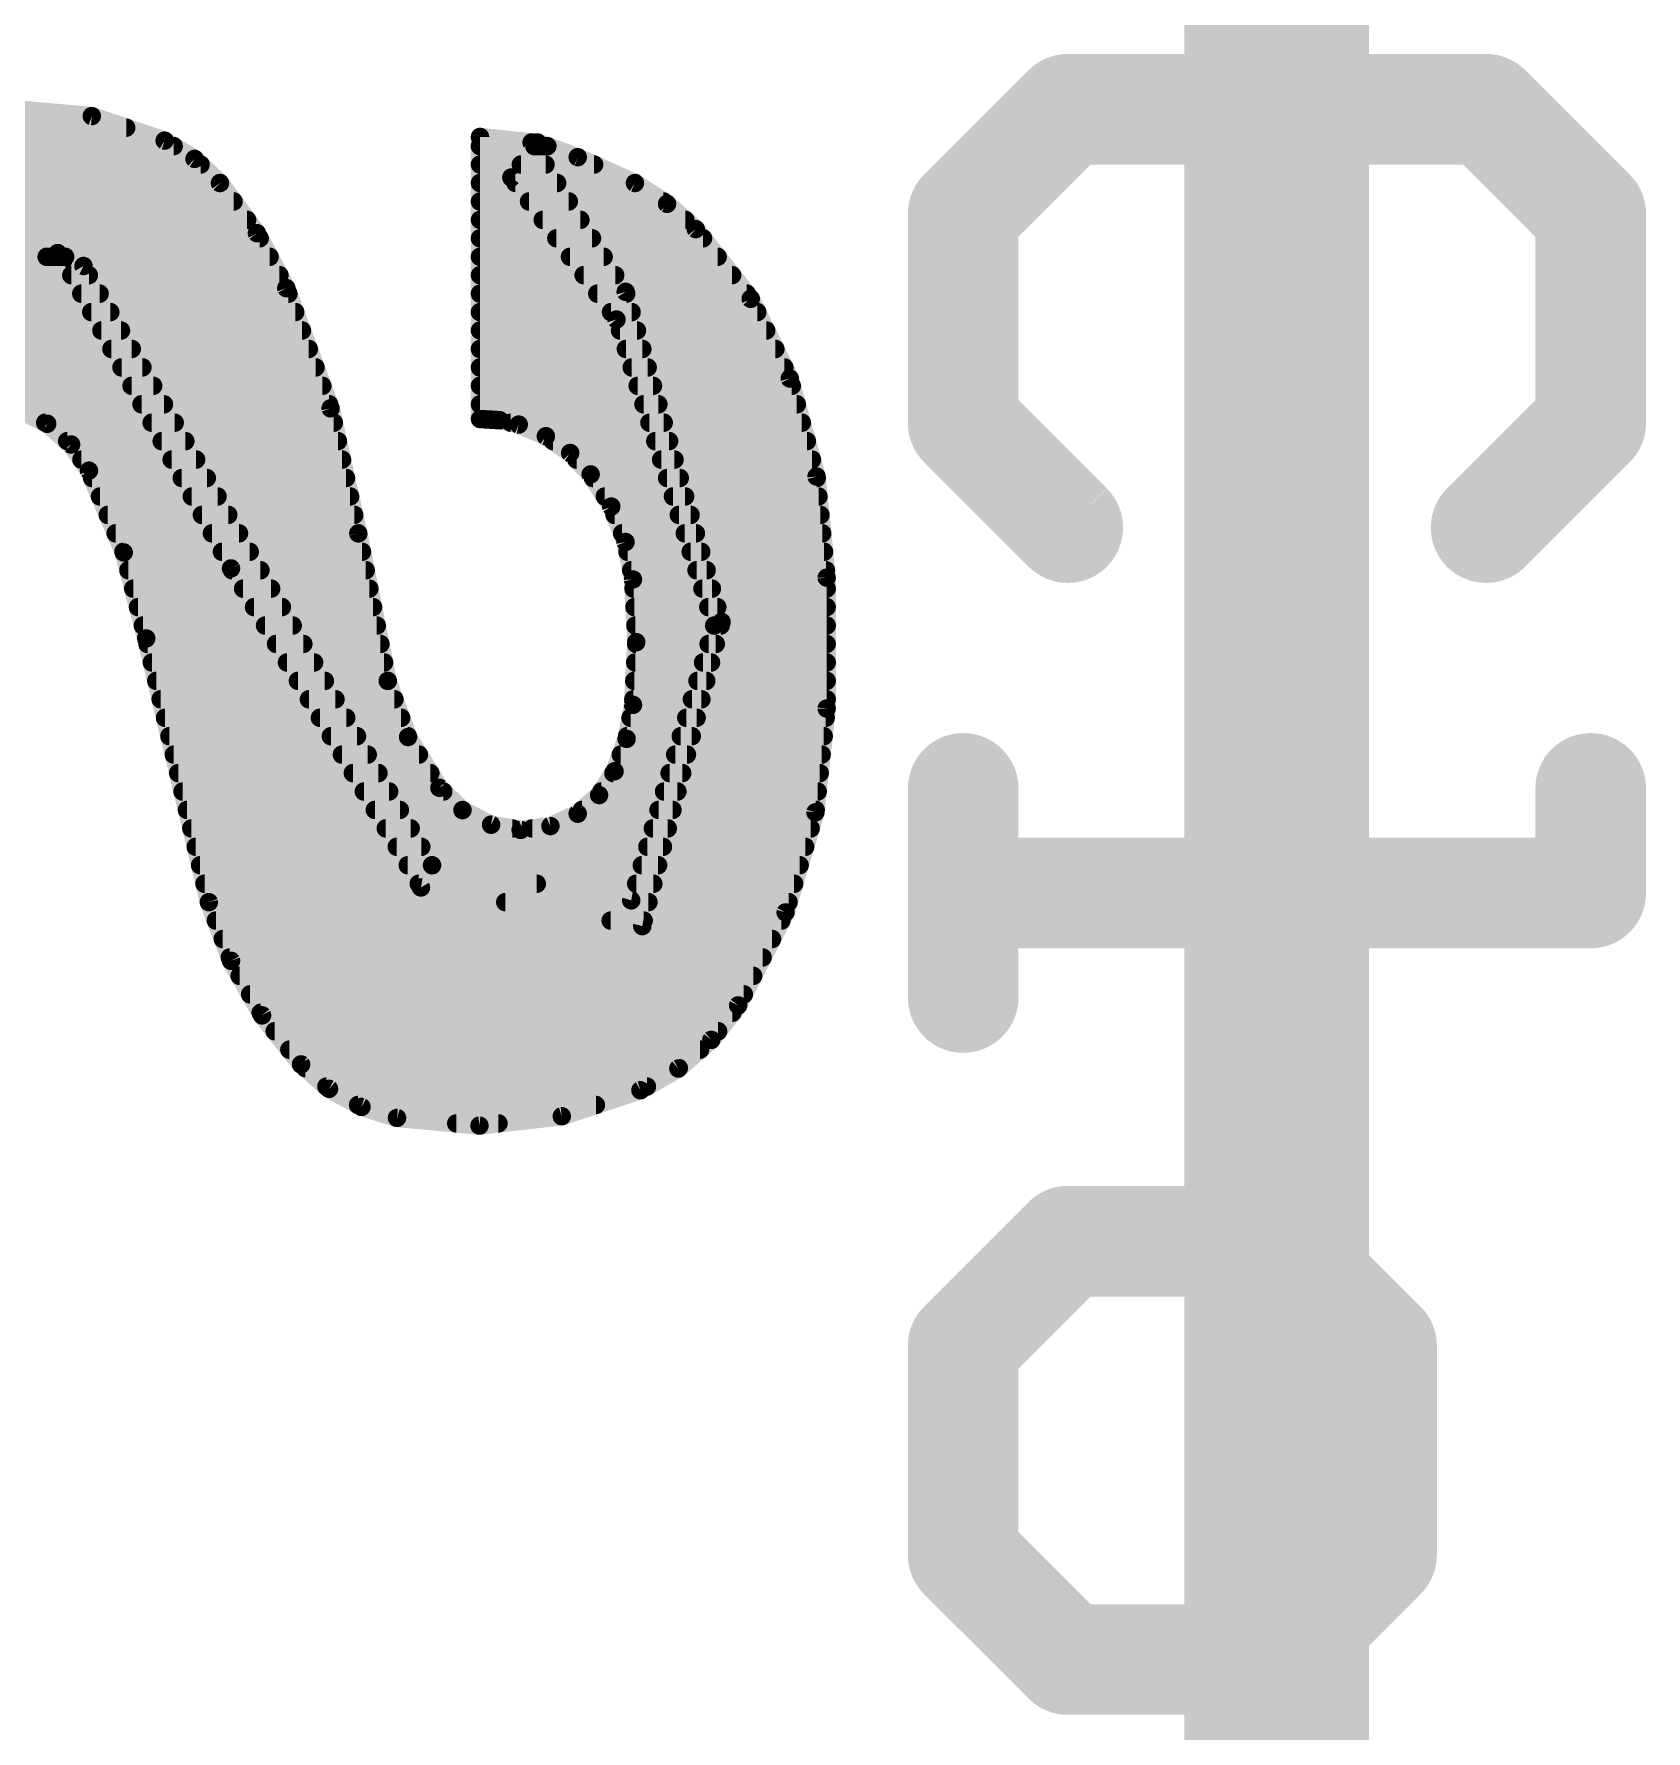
# Model space of a CAD drawing. Extents: x 0 to 108, y -13 to 32.
# Drawn here: x 14.798 to 17.019, y 4.929 to 7.267 of the extents above; entities that cross this region are included whole.
import ezdxf

# ---------------------------------------------------------------- set-up
doc = ezdxf.new("R2010")
doc.units = 0
for name, color, linetype in [('16', 132, 'CONTINUOUS'), ('21', 41, 'CONTINUOUS'), ('22', 40, 'CONTINUOUS')]:
    doc.layers.add(name, color=color, linetype=linetype)

msp = doc.modelspace()

# ---------------------------------------------------------------- linework, layer by layer
at = {"layer": '16', "const_width": 0.254}
msp.add_lwpolyline([(16.51, 1.27), (16.51, 9.906)], dxfattribs=at)
at = {"layer": '21', "const_width": 0.1524}
for points in [[(16.2223, 7.1628), (16.0782, 7.0187)], [(16.7985, 7.1628), (16.2223, 7.1628)], [(16.9425, 7.0187), (16.7985, 7.1628)], [(16.0782, 7.0187), (16.0782, 6.7306)], [(16.9425, 6.7306), (16.9425, 7.0187)], [(16.0782, 6.7306), (16.2223, 6.5866)], [(16.7985, 6.5866), (16.9425, 6.7306)], [(16.0782, 6.2273), (16.0782, 5.9392)], [(16.9425, 6.2273), (16.9425, 6.0832)], [(16.9425, 6.0832), (16.0782, 6.0832)], [(16.2223, 5.6036), (16.0782, 5.4595)], [(16.5104, 5.6036), (16.2223, 5.6036)], [(16.6544, 5.4595), (16.5104, 5.6036)], [(16.0782, 5.4595), (16.0782, 5.1714)], [(16.6544, 5.1714), (16.6544, 5.4595)], [(16.0782, 5.1714), (16.2223, 5.0274)], [(16.5104, 5.0274), (16.6544, 5.1714)], [(16.2223, 5.0274), (16.5104, 5.0274)]]:
    msp.add_lwpolyline(points, dxfattribs=at)
at = {"layer": '21', "const_width": 0.0762}
for points in [[(16.2223, 7.2009, 1), (16.2223, 7.1247)], [(16.2492, 7.1359, 1), (16.1953, 7.1897)], [(16.8254, 7.1897, 1), (16.7715, 7.1359)], [(16.7985, 7.1247, 1), (16.7985, 7.2009)], [(16.1163, 7.0187, 1), (16.0401, 7.0187)], [(16.0513, 7.0457, 1), (16.1051, 6.9918)], [(16.9806, 7.0187, 1), (16.9044, 7.0187)], [(16.9156, 6.9918, 1), (16.9695, 7.0457)], [(16.1051, 6.7576, 1), (16.0513, 6.7037)], [(16.9695, 6.7037, 1), (16.9156, 6.7576)], [(16.0401, 6.7306, 1), (16.1163, 6.7306)], [(16.9044, 6.7306, 1), (16.9806, 6.7306)], [(16.1953, 6.5596, 1), (16.2492, 6.6135)], [(16.7715, 6.6135, 1), (16.8254, 6.5596)], [(16.1163, 6.2273, 1), (16.0401, 6.2273)], [(16.9806, 6.2273, 1), (16.9044, 6.2273)], [(16.0782, 6.1213, 1), (16.0782, 6.0451)], [(16.9425, 6.0451, 1), (16.9425, 6.1213)], [(16.9044, 6.0832, 1), (16.9806, 6.0832)], [(16.0401, 5.9392, 1), (16.1163, 5.9392)], [(16.2223, 5.6417, 1), (16.2223, 5.5655)], [(16.2492, 5.5767, 1), (16.1953, 5.6305)], [(16.5373, 5.6305, 1), (16.4834, 5.5767)], [(16.5104, 5.5655, 1), (16.5104, 5.6417)], [(16.1163, 5.4595, 1), (16.0401, 5.4595)], [(16.0513, 5.4865, 1), (16.1051, 5.4326)], [(16.6925, 5.4595, 1), (16.6163, 5.4595)], [(16.6275, 5.4326, 1), (16.6814, 5.4865)], [(16.1051, 5.1984, 1), (16.0513, 5.1445)], [(16.6814, 5.1445, 1), (16.6275, 5.1984)], [(16.0401, 5.1714, 1), (16.1163, 5.1714)], [(16.6163, 5.1714, 1), (16.6925, 5.1714)], [(16.2223, 5.0655, 1), (16.2223, 4.9893)], [(16.5104, 4.9893, 1), (16.5104, 5.0655)], [(16.1953, 5.0004, 1), (16.2492, 5.0543)], [(16.4834, 5.0543, 1), (16.5373, 5.0004)]]:
    msp.add_lwpolyline(points, format="xyb", dxfattribs=at)
at = {"layer": '22', "const_width": 0.0254}
for points in [[(14.7726, 7.1628), (14.8781, 7.1534)], [(14.8781, 7.1534), (14.9784, 7.1196)], [(14.5938, 7.1374), (14.9255, 7.1374)], [(14.9784, 7.1196), (15.0196, 7.0944)], [(15.4127, 6.7361), (15.4127, 7.1247)], [(15.4127, 7.1247), (15.4838, 7.1171)], [(14.536, 7.112), (14.9908, 7.112)], [(15.0196, 7.0944), (15.0546, 7.0612)], [(15.4127, 7.112), (15.487, 7.112)], [(15.4559, 7.0688), (15.4915, 7.1171)], [(15.4838, 7.1171), (15.6134, 6.9113)], [(15.4877, 7.112), (15.5055, 7.112)], [(15.4915, 7.1171), (15.5473, 7.0968)], [(15.5473, 7.0968), (15.6261, 7.0612)], [(14.4983, 7.0866), (15.0279, 7.0866)], [(15.4127, 7.0866), (15.503, 7.0866)], [(15.469, 7.0866), (15.5699, 7.0866)], [(14.4675, 7.0612), (15.0546, 7.0612)], [(15.0546, 7.0612), (15.1055, 6.9921)], [(15.4127, 7.0612), (15.519, 7.0612)], [(15.6007, 6.8732), (15.4559, 7.0688)], [(15.4615, 7.0612), (15.6261, 7.0612)], [(15.6261, 7.0612), (15.6704, 7.0326)], [(14.4415, 7.0358), (15.0733, 7.0358)], [(15.4127, 7.0358), (15.535, 7.0358)], [(15.4803, 7.0358), (15.6654, 7.0358)], [(15.6704, 7.0326), (15.7099, 6.9977)], [(14.4155, 7.0104), (15.092, 7.0104)], [(15.4127, 7.0104), (15.551, 7.0104)], [(15.4991, 7.0104), (15.6955, 7.0104)], [(14.3953, 6.985), (15.1093, 6.985)], [(15.1055, 6.9921), (15.146, 6.9164)], [(15.4127, 6.985), (15.567, 6.985)], [(15.5179, 6.985), (15.7199, 6.985)], [(15.7099, 6.9977), (15.7856, 6.9017)], [(14.377, 6.9596), (15.1229, 6.9596)], [(14.4983, 6.8529), (14.8311, 6.9647)], [(14.8387, 6.9545), (14.5136, 6.8453)], [(14.8159, 6.9596), (14.8413, 6.9596)], [(14.8311, 6.9647), (14.8666, 6.9469)], [(15.0698, 6.5303), (14.8387, 6.9545)], [(15.4127, 6.9596), (15.583, 6.9596)], [(15.5367, 6.9596), (15.74, 6.9596)], [(14.7403, 6.9342), (14.874, 6.9342)], [(14.8498, 6.9342), (15.1365, 6.9342)], [(14.8666, 6.9469), (15.3467, 6.1214)], [(15.4127, 6.9342), (15.599, 6.9342)], [(15.5555, 6.9342), (15.76, 6.9342)], [(14.6647, 6.9088), (14.8888, 6.9088)], [(14.8636, 6.9088), (15.1488, 6.9088)], [(15.146, 6.9164), (15.207, 6.7509)], [(15.4127, 6.9088), (15.6141, 6.9088)], [(15.5743, 6.9088), (15.78, 6.9088)], [(15.6134, 6.9113), (15.7455, 6.4567)], [(15.7856, 6.9017), (15.8394, 6.792)], [(14.5891, 6.8834), (14.9035, 6.8834)], [(14.8774, 6.8834), (15.1582, 6.8834)], [(15.4127, 6.8834), (15.6215, 6.8834)], [(15.5932, 6.8834), (15.7946, 6.8834)], [(15.7353, 6.4516), (15.6007, 6.8732)], [(14.5135, 6.858), (14.9183, 6.858)], [(14.8913, 6.858), (15.1675, 6.858)], [(15.4127, 6.858), (15.6289, 6.858)], [(15.6056, 6.858), (15.807, 6.858)], [(14.4938, 6.8326), (14.9331, 6.8326)], [(14.9051, 6.8326), (15.1769, 6.8326)], [(15.4127, 6.8326), (15.6363, 6.8326)], [(15.6137, 6.8326), (15.8195, 6.8326)], [(14.4881, 6.8072), (14.9478, 6.8072)], [(14.919, 6.8072), (15.1862, 6.8072)], [(15.4127, 6.8072), (15.6436, 6.8072)], [(15.6218, 6.8072), (15.8319, 6.8072)], [(15.8394, 6.792), (15.8763, 6.6569)], [(14.4825, 6.7818), (14.9626, 6.7818)], [(14.9328, 6.7818), (15.1956, 6.7818)], [(15.4127, 6.7818), (15.651, 6.7818)], [(15.6299, 6.7818), (15.8422, 6.7818)], [(14.7436, 6.7564), (14.9774, 6.7564)], [(14.8166, 6.7296), (14.7776, 6.7491)], [(14.9466, 6.7564), (15.2049, 6.7564)], [(15.207, 6.7509), (15.2451, 6.5786)], [(15.4127, 6.7564), (15.6584, 6.7564)], [(15.638, 6.7564), (15.8491, 6.7564)], [(14.8139, 6.731), (14.9922, 6.731)], [(14.8495, 6.701), (14.8166, 6.7296)], [(14.9605, 6.731), (15.2114, 6.731)], [(15.4397, 6.7345), (15.4127, 6.7361)], [(15.4661, 6.7285), (15.4397, 6.7345)], [(15.4551, 6.731), (15.6658, 6.731)], [(15.5035, 6.7125), (15.4661, 6.7285)], [(15.6461, 6.731), (15.856, 6.731)], [(14.8442, 6.7056), (15.0069, 6.7056)], [(14.8742, 6.665), (14.8495, 6.701)], [(14.9743, 6.7056), (15.217, 6.7056)], [(15.537, 6.6893), (15.5035, 6.7125)], [(15.5134, 6.7056), (15.6732, 6.7056)], [(15.6542, 6.7056), (15.863, 6.7056)], [(14.8638, 6.6802), (15.0217, 6.6802)], [(14.9881, 6.6802), (15.2226, 6.6802)], [(15.5651, 6.6599), (15.537, 6.6893)], [(15.5457, 6.6802), (15.6806, 6.6802)], [(15.6623, 6.6802), (15.8699, 6.6802)], [(14.9221, 6.5523), (14.8742, 6.665)], [(14.8785, 6.6548), (15.0365, 6.6548)], [(15.002, 6.6548), (15.2282, 6.6548)], [(15.5935, 6.6156), (15.5651, 6.6599)], [(15.5684, 6.6548), (15.6879, 6.6548)], [(15.6704, 6.6548), (15.8765, 6.6548)], [(15.8763, 6.6569), (15.8902, 6.5176)], [(14.8893, 6.6294), (15.0513, 6.6294)], [(15.0158, 6.6294), (15.2339, 6.6294)], [(15.5846, 6.6294), (15.6953, 6.6294)], [(15.6785, 6.6294), (15.879, 6.6294)], [(14.9001, 6.604), (15.066, 6.604)], [(15.0297, 6.604), (15.2395, 6.604)], [(15.6132, 6.5667), (15.5935, 6.6156)], [(15.5982, 6.604), (15.7027, 6.604)], [(15.6866, 6.604), (15.8816, 6.604)], [(14.9109, 6.5786), (15.0808, 6.5786)], [(15.0435, 6.5786), (15.2451, 6.5786)], [(15.2451, 6.5786), (15.2857, 6.3754)], [(15.6084, 6.5786), (15.7101, 6.5786)], [(15.6235, 6.5151), (15.6132, 6.5667)], [(15.6948, 6.5786), (15.8841, 6.5786)], [(14.9217, 6.5532), (15.0956, 6.5532)], [(14.953, 6.4338), (14.9221, 6.5523)], [(15.0573, 6.5532), (15.2502, 6.5532)], [(15.6159, 6.5532), (15.7175, 6.5532)], [(15.7029, 6.5532), (15.8866, 6.5532)], [(14.9285, 6.5278), (15.1103, 6.5278)], [(15.3314, 6.0909), (15.0698, 6.5303)], [(15.0713, 6.5278), (15.2553, 6.5278)], [(15.621, 6.5278), (15.7248, 6.5278)], [(15.628, 6.4287), (15.6235, 6.5151)], [(15.711, 6.5278), (15.8892, 6.5278)], [(15.8902, 6.5176), (15.8902, 6.3373)], [(14.9351, 6.5024), (15.1251, 6.5024)], [(15.0864, 6.5024), (15.2603, 6.5024)], [(15.6242, 6.5024), (15.7322, 6.5024)], [(15.7191, 6.5024), (15.8902, 6.5024)], [(14.9417, 6.477), (15.1399, 6.477)], [(15.1015, 6.477), (15.2654, 6.477)], [(15.6255, 6.477), (15.7396, 6.477)], [(15.7272, 6.477), (15.8902, 6.477)], [(14.9484, 6.4516), (15.1547, 6.4516)], [(15.1167, 6.4516), (15.2705, 6.4516)], [(15.621, 6.0731), (15.7353, 6.4516)], [(15.6268, 6.4516), (15.7442, 6.4516)], [(15.7455, 6.4567), (15.6362, 6.0376)], [(15.7353, 6.4516), (15.8902, 6.4516)], [(15.0393, 6.0706), (14.953, 6.4338)], [(14.9548, 6.4262), (15.1694, 6.4262)], [(15.1318, 6.4262), (15.2756, 6.4262)], [(15.6235, 6.3424), (15.628, 6.4287)], [(15.6278, 6.4262), (15.7375, 6.4262)], [(15.7276, 6.4262), (15.8902, 6.4262)], [(14.9608, 6.4008), (15.1842, 6.4008)], [(15.1469, 6.4008), (15.2806, 6.4008)], [(15.6265, 6.4008), (15.7309, 6.4008)], [(15.72, 6.4008), (15.8902, 6.4008)], [(14.9669, 6.3754), (15.199, 6.3754)], [(15.162, 6.3754), (15.2857, 6.3754)], [(15.2857, 6.3754), (15.3137, 6.2981)], [(15.6252, 6.3754), (15.7243, 6.3754)], [(15.7123, 6.3754), (15.8902, 6.3754)], [(14.9729, 6.35), (15.2137, 6.35)], [(15.1771, 6.35), (15.2949, 6.35)], [(15.6239, 6.35), (15.7177, 6.35)], [(15.7046, 6.35), (15.8902, 6.35)], [(14.979, 6.3246), (15.2285, 6.3246)], [(15.1923, 6.3246), (15.3041, 6.3246)], [(15.6146, 6.2956), (15.6235, 6.3424)], [(15.6201, 6.3246), (15.7111, 6.3246)], [(15.6969, 6.3246), (15.8888, 6.3246)], [(15.8902, 6.3373), (15.8747, 6.1943)], [(14.985, 6.2992), (15.2433, 6.2992)], [(15.2074, 6.2992), (15.3133, 6.2992)], [(15.6153, 6.2992), (15.7044, 6.2992)], [(15.6893, 6.2992), (15.8861, 6.2992)], [(15.3137, 6.2981), (15.3568, 6.2281)], [(15.5981, 6.2509), (15.6146, 6.2956)], [(14.991, 6.2738), (15.2581, 6.2738)], [(15.2225, 6.2738), (15.3286, 6.2738)], [(15.6066, 6.2738), (15.6978, 6.2738)], [(15.6816, 6.2738), (15.8833, 6.2738)], [(14.9971, 6.2484), (15.2728, 6.2484)], [(15.2376, 6.2484), (15.3443, 6.2484)], [(15.5768, 6.2182), (15.5981, 6.2509)], [(15.5965, 6.2484), (15.6912, 6.2484)], [(15.6739, 6.2484), (15.8806, 6.2484)], [(15.0031, 6.223), (15.2876, 6.223)], [(15.2528, 6.223), (15.3621, 6.223)], [(15.3568, 6.2281), (15.3886, 6.1974)], [(15.5473, 6.1925), (15.5768, 6.2182)], [(15.5799, 6.223), (15.6846, 6.223)], [(15.6663, 6.223), (15.8778, 6.223)], [(15.0091, 6.1976), (15.3024, 6.1976)], [(15.2679, 6.1976), (15.3884, 6.1976)], [(15.3886, 6.1974), (15.428, 6.1773)], [(15.5097, 6.1754), (15.5473, 6.1925)], [(15.5532, 6.1976), (15.6779, 6.1976)], [(15.6586, 6.1976), (15.8751, 6.1976)], [(15.8747, 6.1943), (15.8336, 6.0565)], [(15.0152, 6.1722), (15.3172, 6.1722)], [(15.283, 6.1722), (15.4571, 6.1722)], [(15.428, 6.1773), (15.4687, 6.1702)], [(15.4687, 6.1702), (15.5097, 6.1754)], [(15.4847, 6.1722), (15.6713, 6.1722)], [(15.6509, 6.1722), (15.8681, 6.1722)], [(15.0212, 6.1468), (15.3319, 6.1468)], [(15.2981, 6.1468), (15.6647, 6.1468)], [(15.6433, 6.1468), (15.8606, 6.1468)], [(15.0272, 6.1214), (15.3467, 6.1214)], [(15.3132, 6.1214), (15.6581, 6.1214)], [(15.3467, 6.1214), (15.621, 6.0731)], [(15.6356, 6.1214), (15.853, 6.1214)], [(15.0333, 6.096), (15.4909, 6.096)], [(15.3284, 6.096), (15.6514, 6.096)], [(15.6362, 6.0376), (15.3314, 6.0909)], [(15.6279, 6.096), (15.8454, 6.096)], [(15.0699, 5.9898), (15.0393, 6.0706)], [(15.0393, 6.0706), (15.8378, 6.0706)], [(15.4475, 6.0706), (15.6448, 6.0706)], [(15.0489, 6.0452), (15.8279, 6.0452)], [(15.5927, 6.0452), (15.6382, 6.0452)], [(15.8336, 6.0565), (15.7683, 5.9284)], [(15.0585, 6.0198), (15.8149, 6.0198)], [(15.0681, 5.9944), (15.802, 5.9944)], [(15.1125, 5.9147), (15.0699, 5.9898)], [(15.0817, 5.969), (15.789, 5.969)], [(15.0961, 5.9436), (15.7761, 5.9436)], [(15.7683, 5.9284), (15.7314, 5.8809)], [(15.1106, 5.9182), (15.7604, 5.9182)], [(15.1663, 5.8471), (15.1125, 5.9147)], [(15.13, 5.8928), (15.7407, 5.8928)], [(15.7314, 5.8809), (15.6859, 5.8414)], [(15.1502, 5.8674), (15.7159, 5.8674)], [(15.2048, 5.8135), (15.1663, 5.8471)], [(15.1721, 5.842), (15.6866, 5.842)], [(15.6859, 5.8414), (15.6337, 5.8115)], [(15.2012, 5.8166), (15.6426, 5.8166)], [(15.2495, 5.7885), (15.2048, 5.8135)], [(15.6337, 5.8115), (15.5254, 5.7757)], [(15.2448, 5.7912), (15.5723, 5.7912)], [(15.2984, 5.7734), (15.2495, 5.7885)], [(15.412, 5.7628), (15.2984, 5.7734)], [(15.38, 5.7658), (15.4382, 5.7658)], [(15.5254, 5.7757), (15.412, 5.7628)]]:
    msp.add_lwpolyline(points, dxfattribs=at)
at = {"layer": '22', "const_width": 0.0127}
for points in [[(14.8801, 7.1594, 1), (14.876, 7.1474)], [(14.8775, 7.1471, 1), (14.8786, 7.1597)], [(14.9255, 7.1311, 1), (14.9255, 7.1438)], [(14.9817, 7.125, 1), (14.9751, 7.1142)], [(14.9764, 7.1136, 1), (14.9804, 7.1256)], [(15.4191, 7.1247, 1), (15.4064, 7.1247)], [(15.4134, 7.131, 1), (15.412, 7.1184)], [(14.9908, 7.1056, 1), (14.9908, 7.1184)], [(15.024, 7.099, 1), (15.0152, 7.0898)], [(15.4127, 7.1184, 1), (15.4127, 7.1056)], [(15.4892, 7.1205, 1), (15.4784, 7.1137)], [(15.4877, 7.1184, 1), (15.4877, 7.1056)], [(15.4831, 7.1108, 1), (15.4845, 7.1234)], [(15.4937, 7.1231, 1), (15.4893, 7.1111)], [(15.4966, 7.1133, 1), (15.4864, 7.1209)], [(15.487, 7.1056, 1), (15.487, 7.1184)], [(15.5055, 7.1056, 1), (15.5055, 7.1184)], [(15.5499, 7.1026, 1), (15.5447, 7.091)], [(15.5451, 7.0908, 1), (15.5495, 7.1028)], [(15.0163, 7.089, 1), (15.0229, 7.0999)], [(15.0279, 7.0803, 1), (15.0279, 7.093)], [(15.4127, 7.093, 1), (15.4127, 7.0803)], [(15.469, 7.093, 1), (15.469, 7.0803)], [(15.503, 7.0803, 1), (15.503, 7.093)], [(15.5699, 7.0803, 1), (15.5699, 7.093)], [(15.0597, 7.065, 1), (15.0495, 7.0574)], [(15.0502, 7.0566, 1), (15.059, 7.0658)], [(15.0546, 7.0549, 1), (15.0546, 7.0676)], [(15.4127, 7.0676, 1), (15.4127, 7.0549)], [(15.461, 7.0726, 1), (15.4508, 7.065)], [(15.4508, 7.0726, 1), (15.461, 7.065)], [(15.4615, 7.0676, 1), (15.4615, 7.0549)], [(15.519, 7.0549, 1), (15.519, 7.0676)], [(15.6295, 7.0665, 1), (15.6227, 7.0559)], [(15.6235, 7.0554, 1), (15.6287, 7.067)], [(15.6261, 7.0549, 1), (15.6261, 7.0676)], [(15.0733, 7.0294, 1), (15.0733, 7.0422)], [(15.4127, 7.0422, 1), (15.4127, 7.0294)], [(15.4803, 7.0422, 1), (15.4803, 7.0294)], [(15.535, 7.0294, 1), (15.535, 7.0422)], [(15.6746, 7.0373, 1), (15.6662, 7.0278)], [(15.6654, 7.0294, 1), (15.6654, 7.0422)], [(15.6669, 7.0272, 1), (15.6738, 7.0379)], [(15.092, 7.0041, 1), (15.092, 7.0168)], [(15.4127, 7.0168, 1), (15.4127, 7.0041)], [(15.4991, 7.0168, 1), (15.4991, 7.0041)], [(15.551, 7.0041, 1), (15.551, 7.0168)], [(15.6955, 7.0041, 1), (15.6955, 7.0168)], [(15.1111, 6.9951, 1), (15.0999, 6.9891)], [(15.1004, 6.9883, 1), (15.1106, 6.9958)], [(15.1093, 6.9787, 1), (15.1093, 6.9914)], [(15.4127, 6.9914, 1), (15.4127, 6.9787)], [(15.5179, 6.9914, 1), (15.5179, 6.9787)], [(15.567, 6.9787, 1), (15.567, 6.9914)], [(15.7149, 7.0016, 1), (15.7049, 6.9938)], [(15.7057, 6.9929, 1), (15.7141, 7.0025)], [(15.7199, 6.9787, 1), (15.7199, 6.9914)], [(14.8159, 6.966, 1), (14.8159, 6.9532)], [(14.8339, 6.9704, 1), (14.8283, 6.959)], [(14.8331, 6.9587, 1), (14.8291, 6.9707)], [(14.8443, 6.9575, 1), (14.8331, 6.9515)], [(14.8407, 6.9485, 1), (14.8367, 6.9605)], [(14.8413, 6.9532, 1), (14.8413, 6.966)], [(15.1229, 6.9532, 1), (15.1229, 6.966)], [(15.4127, 6.966, 1), (15.4127, 6.9532)], [(15.5367, 6.966, 1), (15.5367, 6.9532)], [(15.583, 6.9532, 1), (15.583, 6.966)], [(15.74, 6.9532, 1), (15.74, 6.966)], [(14.8498, 6.9406, 1), (14.8498, 6.9279)], [(14.8721, 6.9501, 1), (14.8611, 6.9437)], [(14.8638, 6.9412, 1), (14.8694, 6.9526)], [(14.874, 6.9279, 1), (14.874, 6.9406)], [(15.1365, 6.9279, 1), (15.1365, 6.9406)], [(15.4127, 6.9406, 1), (15.4127, 6.9279)], [(15.5555, 6.9406, 1), (15.5555, 6.9279)], [(15.599, 6.9279, 1), (15.599, 6.9406)], [(15.76, 6.9279, 1), (15.76, 6.9406)], [(14.8636, 6.9152, 1), (14.8636, 6.9024)], [(14.8888, 6.9024, 1), (14.8888, 6.9152)], [(15.152, 6.9186, 1), (15.14, 6.9142)], [(15.1404, 6.9134, 1), (15.1516, 6.9194)], [(15.1488, 6.9024, 1), (15.1488, 6.9152)], [(15.4127, 6.9152, 1), (15.4127, 6.9024)], [(15.5743, 6.9152, 1), (15.5743, 6.9024)], [(15.6195, 6.9131, 1), (15.6073, 6.9095)], [(15.608, 6.9079, 1), (15.6188, 6.9147)], [(15.6141, 6.9024, 1), (15.6141, 6.9152)], [(15.78, 6.9024, 1), (15.78, 6.9152)], [(15.7913, 6.9045, 1), (15.7799, 6.8989)], [(15.7806, 6.8978, 1), (15.7906, 6.9057)], [(14.8774, 6.8898, 1), (14.8774, 6.877)], [(14.9035, 6.877, 1), (14.9035, 6.8898)], [(15.1582, 6.877, 1), (15.1582, 6.8898)], [(15.4127, 6.8898, 1), (15.4127, 6.877)], [(15.5932, 6.8898, 1), (15.5932, 6.877)], [(15.6067, 6.8751, 1), (15.5947, 6.8713)], [(15.5956, 6.8694, 1), (15.6058, 6.877)], [(15.6215, 6.877, 1), (15.6215, 6.8898)], [(15.7946, 6.877, 1), (15.7946, 6.8898)], [(14.8913, 6.8644, 1), (14.8913, 6.8517)], [(14.9183, 6.8517, 1), (14.9183, 6.8644)], [(15.1675, 6.8517, 1), (15.1675, 6.8644)], [(15.4127, 6.8644, 1), (15.4127, 6.8517)], [(15.6056, 6.8644, 1), (15.6056, 6.8517)], [(15.6289, 6.8517, 1), (15.6289, 6.8644)], [(15.807, 6.8517, 1), (15.807, 6.8644)], [(14.9051, 6.839, 1), (14.9051, 6.8262)], [(14.9331, 6.8262, 1), (14.9331, 6.839)], [(15.1769, 6.8262, 1), (15.1769, 6.839)], [(15.4127, 6.839, 1), (15.4127, 6.8262)], [(15.6137, 6.839, 1), (15.6137, 6.8262)], [(15.6363, 6.8262, 1), (15.6363, 6.839)], [(15.8195, 6.8262, 1), (15.8195, 6.839)], [(14.919, 6.8136, 1), (14.919, 6.8008)], [(14.9478, 6.8008, 1), (14.9478, 6.8136)], [(15.1862, 6.8008, 1), (15.1862, 6.8136)], [(15.4127, 6.8136, 1), (15.4127, 6.8008)], [(15.6218, 6.8136, 1), (15.6218, 6.8008)], [(15.6436, 6.8008, 1), (15.6436, 6.8136)], [(15.8319, 6.8008, 1), (15.8319, 6.8136)], [(15.8455, 6.7937, 1), (15.8333, 6.7903)], [(14.9328, 6.7882, 1), (14.9328, 6.7755)], [(14.9626, 6.7755, 1), (14.9626, 6.7882)], [(15.1956, 6.7755, 1), (15.1956, 6.7882)], [(15.4127, 6.7882, 1), (15.4127, 6.7755)], [(15.6299, 6.7882, 1), (15.6299, 6.7755)], [(15.651, 6.7755, 1), (15.651, 6.7882)], [(15.8337, 6.7892, 1), (15.8451, 6.7948)], [(15.8422, 6.7755, 1), (15.8422, 6.7882)], [(14.9466, 6.7628, 1), (14.9466, 6.75)], [(14.9774, 6.75, 1), (14.9774, 6.7628)], [(15.2132, 6.7522, 1), (15.2008, 6.7495)], [(15.201, 6.7487, 1), (15.2129, 6.753)], [(15.2049, 6.75, 1), (15.2049, 6.7628)], [(15.4127, 6.7628, 1), (15.4127, 6.75)], [(15.638, 6.7628, 1), (15.638, 6.75)], [(15.6584, 6.75, 1), (15.6584, 6.7628)], [(15.8491, 6.75, 1), (15.8491, 6.7628)], [(14.8139, 6.7374, 1), (14.8139, 6.7247)], [(14.8208, 6.7344, 1), (14.8125, 6.7248)], [(14.8138, 6.7239, 1), (14.8195, 6.7353)], [(14.9605, 6.7374, 1), (14.9605, 6.7247)], [(14.9922, 6.7247, 1), (14.9922, 6.7374)], [(15.2114, 6.7247, 1), (15.2114, 6.7374)], [(15.4131, 6.7424, 1), (15.4123, 6.7298)], [(15.4064, 6.7361, 1), (15.4191, 6.7361)], [(15.4411, 6.7407, 1), (15.4383, 6.7283)], [(15.4393, 6.7281, 1), (15.4401, 6.7408)], [(15.4551, 6.7374, 1), (15.4551, 6.7247)], [(15.4686, 6.7343, 1), (15.4636, 6.7227)], [(15.4647, 6.7223, 1), (15.4675, 6.7347)], [(15.6461, 6.7374, 1), (15.6461, 6.7247)], [(15.6658, 6.7247, 1), (15.6658, 6.7374)], [(15.856, 6.7247, 1), (15.856, 6.7374)], [(14.8442, 6.712, 1), (14.8442, 6.6993)], [(14.8548, 6.7046, 1), (14.8443, 6.6974)], [(14.8454, 6.6962, 1), (14.8537, 6.7058)], [(14.9743, 6.712, 1), (14.9743, 6.6993)], [(15.0069, 6.6993, 1), (15.0069, 6.712)], [(15.217, 6.6993, 1), (15.217, 6.712)], [(15.5071, 6.7177, 1), (15.4999, 6.7072)], [(15.501, 6.7066, 1), (15.506, 6.7183)], [(15.5134, 6.712, 1), (15.5134, 6.6993)], [(15.6542, 6.712, 1), (15.6542, 6.6993)], [(15.6732, 6.6993, 1), (15.6732, 6.712)], [(15.863, 6.6993, 1), (15.863, 6.712)], [(14.8638, 6.6866, 1), (14.8638, 6.6738)], [(14.9881, 6.6866, 1), (14.9881, 6.6738)], [(15.0217, 6.6738, 1), (15.0217, 6.6866)], [(15.2226, 6.6738, 1), (15.2226, 6.6866)], [(15.5415, 6.6937, 1), (15.5324, 6.6849)], [(15.5333, 6.6841, 1), (15.5406, 6.6945)], [(15.5457, 6.6866, 1), (15.5457, 6.6738)], [(15.6623, 6.6866, 1), (15.6623, 6.6738)], [(15.6806, 6.6738, 1), (15.6806, 6.6866)], [(15.8699, 6.6738, 1), (15.8699, 6.6866)], [(14.88, 6.6675, 1), (14.8684, 6.6625)], [(14.869, 6.6614, 1), (14.8794, 6.6686)], [(14.8785, 6.6612, 1), (14.8785, 6.6485)], [(15.002, 6.6612, 1), (15.002, 6.6485)], [(15.0365, 6.6485, 1), (15.0365, 6.6612)], [(15.2282, 6.6485, 1), (15.2282, 6.6612)], [(15.5704, 6.6633, 1), (15.5598, 6.6565)], [(15.5605, 6.6555, 1), (15.5697, 6.6643)], [(15.5684, 6.6612, 1), (15.5684, 6.6485)], [(15.6704, 6.6612, 1), (15.6704, 6.6485)], [(15.6879, 6.6485, 1), (15.6879, 6.6612)], [(15.8826, 6.6576, 1), (15.87, 6.6563)], [(15.8701, 6.6552, 1), (15.8824, 6.6586)], [(15.8765, 6.6485, 1), (15.8765, 6.6612)], [(14.8893, 6.6358, 1), (14.8893, 6.6231)], [(15.0158, 6.6358, 1), (15.0158, 6.6231)], [(15.0513, 6.6231, 1), (15.0513, 6.6358)], [(15.2339, 6.6231, 1), (15.2339, 6.6358)], [(15.5846, 6.6358, 1), (15.5846, 6.6231)], [(15.6785, 6.6358, 1), (15.6785, 6.6231)], [(15.6953, 6.6231, 1), (15.6953, 6.6358)], [(15.879, 6.6231, 1), (15.879, 6.6358)], [(14.9001, 6.6104, 1), (14.9001, 6.5976)], [(15.0297, 6.6104, 1), (15.0297, 6.5976)], [(15.066, 6.5976, 1), (15.066, 6.6104)], [(15.2395, 6.5976, 1), (15.2395, 6.6104)], [(15.5994, 6.6179, 1), (15.5876, 6.6132)], [(15.5882, 6.6121, 1), (15.5989, 6.619)], [(15.5982, 6.6104, 1), (15.5982, 6.5976)], [(15.6866, 6.6104, 1), (15.6866, 6.5976)], [(15.7027, 6.5976, 1), (15.7027, 6.6104)], [(15.8816, 6.5976, 1), (15.8816, 6.6104)], [(14.9109, 6.585, 1), (14.9109, 6.5723)], [(15.0435, 6.585, 1), (15.0435, 6.5723)], [(15.0808, 6.5723, 1), (15.0808, 6.585)], [(15.2513, 6.5798, 1), (15.2389, 6.5774)], [(15.2389, 6.5772, 1), (15.2513, 6.58)], [(15.2451, 6.5723, 1), (15.2451, 6.585)], [(15.6084, 6.585, 1), (15.6084, 6.5723)], [(15.6194, 6.568, 1), (15.607, 6.5655)], [(15.6073, 6.5644, 1), (15.6191, 6.5691)], [(15.6948, 6.585, 1), (15.6948, 6.5723)], [(15.7101, 6.5723, 1), (15.7101, 6.585)], [(15.8841, 6.5723, 1), (15.8841, 6.585)], [(14.9217, 6.5596, 1), (14.9217, 6.5469)], [(14.9282, 6.5539, 1), (14.9159, 6.5507)], [(14.9162, 6.5498, 1), (14.9279, 6.5548)], [(15.0573, 6.5596, 1), (15.0573, 6.5469)], [(15.0956, 6.5469, 1), (15.0956, 6.5596)], [(15.2502, 6.5469, 1), (15.2502, 6.5596)], [(15.6159, 6.5596, 1), (15.6159, 6.5469)], [(15.7029, 6.5596, 1), (15.7029, 6.5469)], [(15.7175, 6.5469, 1), (15.7175, 6.5596)], [(15.8866, 6.5469, 1), (15.8866, 6.5596)], [(14.9285, 6.5342, 1), (14.9285, 6.5214)], [(15.0753, 6.5335, 1), (15.0643, 6.5271)], [(15.0642, 6.5273, 1), (15.0754, 6.5333)], [(15.0713, 6.5342, 1), (15.0713, 6.5214)], [(15.1103, 6.5214, 1), (15.1103, 6.5342)], [(15.2553, 6.5214, 1), (15.2553, 6.5342)], [(15.621, 6.5342, 1), (15.621, 6.5214)], [(15.6298, 6.5154, 1), (15.6172, 6.5148)], [(15.6173, 6.5139, 1), (15.6297, 6.5163)], [(15.711, 6.5342, 1), (15.711, 6.5214)], [(15.7248, 6.5214, 1), (15.7248, 6.5342)], [(15.8965, 6.5176, 1), (15.8839, 6.5176)], [(15.8839, 6.517, 1), (15.8965, 6.5182)], [(15.8892, 6.5214, 1), (15.8892, 6.5342)], [(14.9351, 6.5088, 1), (14.9351, 6.4961)], [(15.0864, 6.5088, 1), (15.0864, 6.4961)], [(15.1251, 6.4961, 1), (15.1251, 6.5088)], [(15.2603, 6.4961, 1), (15.2603, 6.5088)], [(15.6242, 6.5088, 1), (15.6242, 6.4961)], [(15.7191, 6.5088, 1), (15.7191, 6.4961)], [(15.7322, 6.4961, 1), (15.7322, 6.5088)], [(15.8902, 6.4961, 1), (15.8902, 6.5088)], [(14.9417, 6.4834, 1), (14.9417, 6.4707)], [(15.1015, 6.4834, 1), (15.1015, 6.4707)], [(15.1399, 6.4707, 1), (15.1399, 6.4834)], [(15.2654, 6.4707, 1), (15.2654, 6.4834)], [(15.6255, 6.4834, 1), (15.6255, 6.4707)], [(15.7272, 6.4834, 1), (15.7272, 6.4707)], [(15.7396, 6.4707, 1), (15.7396, 6.4834)], [(15.8902, 6.4707, 1), (15.8902, 6.4834)], [(14.9484, 6.458, 1), (14.9484, 6.4452)], [(15.1167, 6.458, 1), (15.1167, 6.4452)], [(15.1547, 6.4452, 1), (15.1547, 6.458)], [(15.2705, 6.4452, 1), (15.2705, 6.458)], [(15.6268, 6.458, 1), (15.6268, 6.4452)], [(15.7353, 6.458, 1), (15.7353, 6.4452)], [(15.7414, 6.4498, 1), (15.7292, 6.4534)], [(15.7293, 6.4497, 1), (15.7413, 6.4535)], [(15.7516, 6.4551, 1), (15.7394, 6.4583)], [(15.7394, 6.4549, 1), (15.7516, 6.4585)], [(15.7442, 6.4452, 1), (15.7442, 6.458)], [(15.8902, 6.4452, 1), (15.8902, 6.458)], [(14.9592, 6.4353, 1), (14.9468, 6.4323)], [(14.9469, 6.4322, 1), (14.9591, 6.4354)], [(14.9548, 6.4326, 1), (14.9548, 6.4199)], [(15.1318, 6.4326, 1), (15.1318, 6.4199)], [(15.1694, 6.4199, 1), (15.1694, 6.4326)], [(15.2756, 6.4199, 1), (15.2756, 6.4326)], [(15.6278, 6.4326, 1), (15.6278, 6.4199)], [(15.6343, 6.4284, 1), (15.6216, 6.4291)], [(15.6216, 6.4284, 1), (15.6343, 6.4291)], [(15.7276, 6.4326, 1), (15.7276, 6.4199)], [(15.7375, 6.4199, 1), (15.7375, 6.4326)], [(15.8902, 6.4199, 1), (15.8902, 6.4326)], [(14.9608, 6.4072, 1), (14.9608, 6.3944)], [(15.1469, 6.4072, 1), (15.1469, 6.3944)], [(15.1842, 6.3944, 1), (15.1842, 6.4072)], [(15.2806, 6.3944, 1), (15.2806, 6.4072)], [(15.6265, 6.4072, 1), (15.6265, 6.3944)], [(15.72, 6.4072, 1), (15.72, 6.3944)], [(15.7309, 6.3944, 1), (15.7309, 6.4072)], [(15.8902, 6.3944, 1), (15.8902, 6.4072)], [(14.9669, 6.3818, 1), (14.9669, 6.369)], [(15.162, 6.3818, 1), (15.162, 6.369)], [(15.199, 6.369, 1), (15.199, 6.3818)], [(15.2917, 6.3776, 1), (15.2797, 6.3732)], [(15.2795, 6.3742, 1), (15.2919, 6.3766)], [(15.2857, 6.369, 1), (15.2857, 6.3818)], [(15.6252, 6.3818, 1), (15.6252, 6.369)], [(15.7123, 6.3818, 1), (15.7123, 6.369)], [(15.7243, 6.369, 1), (15.7243, 6.3818)], [(15.8902, 6.369, 1), (15.8902, 6.3818)], [(14.9729, 6.3564, 1), (14.9729, 6.3437)], [(15.1771, 6.3564, 1), (15.1771, 6.3437)], [(15.2137, 6.3437, 1), (15.2137, 6.3564)], [(15.2949, 6.3437, 1), (15.2949, 6.3564)], [(15.6239, 6.3564, 1), (15.6239, 6.3437)], [(15.7046, 6.3564, 1), (15.7046, 6.3437)], [(15.7177, 6.3437, 1), (15.7177, 6.3564)], [(15.8902, 6.3437, 1), (15.8902, 6.3564)], [(14.979, 6.331, 1), (14.979, 6.3182)], [(15.1923, 6.331, 1), (15.1923, 6.3182)], [(15.2285, 6.3182, 1), (15.2285, 6.331)], [(15.3041, 6.3182, 1), (15.3041, 6.331)], [(15.6201, 6.331, 1), (15.6201, 6.3182)], [(15.6172, 6.3427, 1), (15.6298, 6.3421)], [(15.6297, 6.3412, 1), (15.6173, 6.3436)], [(15.6969, 6.331, 1), (15.6969, 6.3182)], [(15.7111, 6.3182, 1), (15.7111, 6.331)], [(15.8965, 6.3366, 1), (15.8839, 6.338)], [(15.8839, 6.3373, 1), (15.8965, 6.3373)], [(15.8888, 6.3182, 1), (15.8888, 6.331)], [(14.985, 6.3056, 1), (14.985, 6.2928)], [(15.2074, 6.3056, 1), (15.2074, 6.2928)], [(15.2433, 6.2928, 1), (15.2433, 6.3056)], [(15.3133, 6.2928, 1), (15.3133, 6.3056)], [(15.6153, 6.3056, 1), (15.6153, 6.2928)], [(15.6893, 6.3056, 1), (15.6893, 6.2928)], [(15.7044, 6.2928, 1), (15.7044, 6.3056)], [(15.8861, 6.2928, 1), (15.8861, 6.3056)], [(15.3191, 6.3014, 1), (15.3083, 6.2948)], [(15.3077, 6.2959, 1), (15.3196, 6.3002)], [(15.6084, 6.2968, 1), (15.6209, 6.2944)], [(15.6206, 6.2934, 1), (15.6087, 6.2978)], [(14.991, 6.2802, 1), (14.991, 6.2675)], [(15.2225, 6.2802, 1), (15.2225, 6.2675)], [(15.2581, 6.2675, 1), (15.2581, 6.2802)], [(15.3286, 6.2675, 1), (15.3286, 6.2802)], [(15.6066, 6.2802, 1), (15.6066, 6.2675)], [(15.6816, 6.2802, 1), (15.6816, 6.2675)], [(15.6978, 6.2675, 1), (15.6978, 6.2802)], [(15.8833, 6.2675, 1), (15.8833, 6.2802)], [(14.9971, 6.2548, 1), (14.9971, 6.242)], [(15.2376, 6.2548, 1), (15.2376, 6.242)], [(15.2728, 6.242, 1), (15.2728, 6.2548)], [(15.3443, 6.242, 1), (15.3443, 6.2548)], [(15.5965, 6.2548, 1), (15.5965, 6.242)], [(15.5921, 6.2531, 1), (15.6041, 6.2487)], [(15.6034, 6.2474, 1), (15.5928, 6.2544)], [(15.6739, 6.2548, 1), (15.6739, 6.242)], [(15.6912, 6.242, 1), (15.6912, 6.2548)], [(15.8806, 6.242, 1), (15.8806, 6.2548)], [(15.0031, 6.2294, 1), (15.0031, 6.2166)], [(15.2528, 6.2294, 1), (15.2528, 6.2166)], [(15.2876, 6.2166, 1), (15.2876, 6.2294)], [(15.3612, 6.2327, 1), (15.3524, 6.2235)], [(15.3514, 6.2248, 1), (15.3622, 6.2314)], [(15.3621, 6.2166, 1), (15.3621, 6.2294)], [(15.5715, 6.2216, 1), (15.5821, 6.2147)], [(15.5809, 6.2134, 1), (15.5726, 6.2229)], [(15.5799, 6.2294, 1), (15.5799, 6.2166)], [(15.6663, 6.2294, 1), (15.6663, 6.2166)], [(15.6846, 6.2166, 1), (15.6846, 6.2294)], [(15.8778, 6.2166, 1), (15.8778, 6.2294)], [(15.0091, 6.204, 1), (15.0091, 6.1913)], [(15.2679, 6.204, 1), (15.2679, 6.1913)], [(15.3024, 6.1913, 1), (15.3024, 6.204)], [(15.3915, 6.2031, 1), (15.3857, 6.1917)], [(15.3842, 6.1928, 1), (15.393, 6.202)], [(15.3884, 6.1913, 1), (15.3884, 6.204)], [(15.5431, 6.1973, 1), (15.5515, 6.1877)], [(15.5499, 6.1867, 1), (15.5447, 6.1983)], [(15.5532, 6.204, 1), (15.5532, 6.1913)], [(15.6586, 6.204, 1), (15.6586, 6.1913)], [(15.6779, 6.1913, 1), (15.6779, 6.204)], [(15.8684, 6.195, 1), (15.881, 6.1936)], [(15.8808, 6.1925, 1), (15.8686, 6.1961)], [(15.8751, 6.1913, 1), (15.8751, 6.204)], [(15.0152, 6.1786, 1), (15.0152, 6.1658)], [(15.283, 6.1786, 1), (15.283, 6.1658)], [(15.3172, 6.1658, 1), (15.3172, 6.1786)], [(15.4291, 6.1836, 1), (15.4269, 6.171)], [(15.4251, 6.1716, 1), (15.4309, 6.183)], [(15.4571, 6.1658, 1), (15.4571, 6.1786)], [(15.4679, 6.1765, 1), (15.4695, 6.1639)], [(15.4676, 6.1639, 1), (15.4698, 6.1764)], [(15.4847, 6.1786, 1), (15.4847, 6.1658)], [(15.5071, 6.1812, 1), (15.5123, 6.1696)], [(15.5105, 6.1691, 1), (15.5089, 6.1817)], [(15.6509, 6.1786, 1), (15.6509, 6.1658)], [(15.6713, 6.1658, 1), (15.6713, 6.1786)], [(15.8681, 6.1658, 1), (15.8681, 6.1786)], [(15.0212, 6.1532, 1), (15.0212, 6.1405)], [(15.2981, 6.1532, 1), (15.2981, 6.1405)], [(15.3319, 6.1405, 1), (15.3319, 6.1532)], [(15.6433, 6.1532, 1), (15.6433, 6.1405)], [(15.6647, 6.1405, 1), (15.6647, 6.1532)], [(15.8606, 6.1405, 1), (15.8606, 6.1532)], [(15.0272, 6.1278, 1), (15.0272, 6.1151)], [(15.3132, 6.1278, 1), (15.3132, 6.1151)], [(15.3478, 6.1277, 1), (15.3456, 6.1151)], [(15.3412, 6.1182, 1), (15.3522, 6.1246)], [(15.3467, 6.1151, 1), (15.3467, 6.1278)], [(15.6356, 6.1278, 1), (15.6356, 6.1151)], [(15.6581, 6.1151, 1), (15.6581, 6.1278)], [(15.853, 6.1151, 1), (15.853, 6.1278)], [(15.0333, 6.1024, 1), (15.0333, 6.0896)], [(15.3284, 6.1024, 1), (15.3284, 6.0896)], [(15.3325, 6.0972, 1), (15.3303, 6.0846)], [(15.4909, 6.0896, 1), (15.4909, 6.1024)], [(15.6279, 6.1024, 1), (15.6279, 6.0896)], [(15.6514, 6.0896, 1), (15.6514, 6.1024)], [(15.8454, 6.0896, 1), (15.8454, 6.1024)], [(15.0393, 6.077, 1), (15.0393, 6.0643)], [(15.0452, 6.0728, 1), (15.0334, 6.0684)], [(15.0331, 6.0691, 1), (15.0455, 6.0721)], [(15.3259, 6.0877, 1), (15.3369, 6.0941)], [(15.4475, 6.077, 1), (15.4475, 6.0643)], [(15.6149, 6.0749, 1), (15.6271, 6.0713)], [(15.6199, 6.0668, 1), (15.6221, 6.0794)], [(15.6448, 6.0643, 1), (15.6448, 6.077)], [(15.8378, 6.0643, 1), (15.8378, 6.077)], [(15.0489, 6.0516, 1), (15.0489, 6.0389)], [(15.5927, 6.0516, 1), (15.5927, 6.0389)], [(15.6382, 6.0389, 1), (15.6382, 6.0516)], [(15.8276, 6.0583, 1), (15.8397, 6.0547)], [(15.8393, 6.0536, 1), (15.828, 6.0594)], [(15.8279, 6.0389, 1), (15.8279, 6.0516)], [(15.0585, 6.0262, 1), (15.0585, 6.0134)], [(15.6301, 6.0392, 1), (15.6423, 6.036)], [(15.6351, 6.0313, 1), (15.6373, 6.0439)], [(15.8149, 6.0134, 1), (15.8149, 6.0262)], [(15.0681, 6.0008, 1), (15.0681, 5.9881)], [(15.0754, 5.9929, 1), (15.0643, 5.9867)], [(15.0639, 5.9876, 1), (15.0758, 5.9921)], [(15.802, 5.9881, 1), (15.802, 6.0008)], [(15.0817, 5.9754, 1), (15.0817, 5.9627)], [(15.789, 5.9627, 1), (15.789, 5.9754)], [(15.0961, 5.95, 1), (15.0961, 5.9372)], [(15.7733, 5.9245, 1), (15.7633, 5.9323)], [(15.7761, 5.9372, 1), (15.7761, 5.95)], [(15.1106, 5.9246, 1), (15.1106, 5.9119)], [(15.1175, 5.9187, 1), (15.1076, 5.9108)], [(15.107, 5.9116, 1), (15.1181, 5.9178)], [(15.7604, 5.9119, 1), (15.7604, 5.9246)], [(15.7626, 5.9313, 1), (15.774, 5.9255)], [(15.13, 5.8992, 1), (15.13, 5.8864)], [(15.7264, 5.8848, 1), (15.7364, 5.877)], [(15.7355, 5.8761, 1), (15.7272, 5.8857)], [(15.7407, 5.8864, 1), (15.7407, 5.8992)], [(15.1502, 5.8738, 1), (15.1502, 5.861)], [(15.7159, 5.861, 1), (15.7159, 5.8738)], [(15.1705, 5.8519, 1), (15.1621, 5.8423)], [(15.1613, 5.8431, 1), (15.1713, 5.8511)], [(15.1721, 5.8484, 1), (15.1721, 5.8357)], [(15.6818, 5.8462, 1), (15.6901, 5.8366)], [(15.6891, 5.8359, 1), (15.6828, 5.8469)], [(15.6866, 5.8357, 1), (15.6866, 5.8484)], [(15.2012, 5.823, 1), (15.2012, 5.8102)], [(15.2079, 5.819, 1), (15.2018, 5.8079)], [(15.2007, 5.8087, 1), (15.209, 5.8182)], [(15.6305, 5.817, 1), (15.6369, 5.806)], [(15.6357, 5.8055, 1), (15.6317, 5.8175)], [(15.6426, 5.8102, 1), (15.6426, 5.823)], [(15.2448, 5.7976, 1), (15.2448, 5.7848)], [(15.2514, 5.7946, 1), (15.2476, 5.7825)], [(15.2464, 5.783, 1), (15.2526, 5.7941)], [(15.5723, 5.7848, 1), (15.5723, 5.7976)], [(15.299, 5.7797, 1), (15.2978, 5.7671)], [(15.2965, 5.7673, 1), (15.3003, 5.7795)], [(15.38, 5.7722, 1), (15.38, 5.7595)], [(15.4113, 5.7691, 1), (15.4127, 5.7565)], [(15.4114, 5.7565, 1), (15.4126, 5.7691)], [(15.4382, 5.7595, 1), (15.4382, 5.7722)], [(15.5234, 5.7817, 1), (15.5274, 5.7697)], [(15.5261, 5.7694, 1), (15.5246, 5.782)]]:
    msp.add_lwpolyline(points, format="xyb", dxfattribs=at)

doc.saveas('drawing.dxf')
